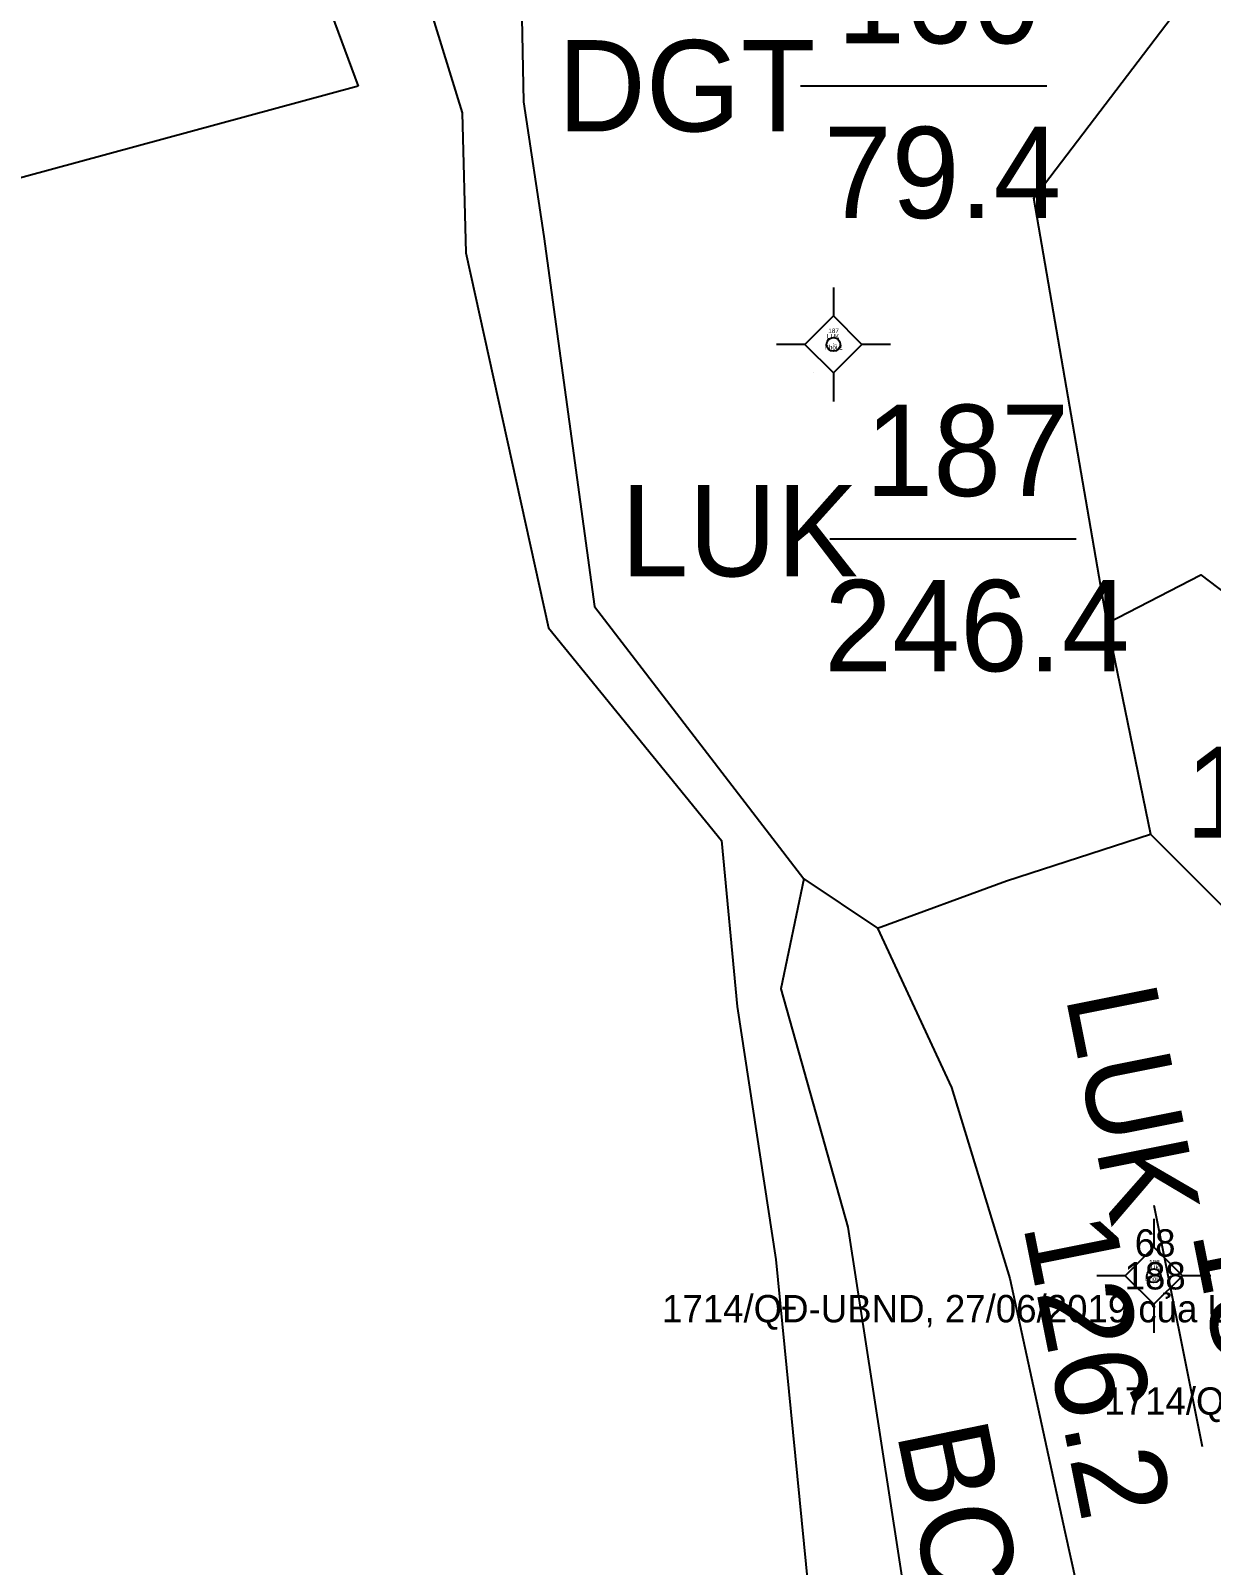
# Model space of a CAD drawing. Extents: x 550890 to 551618, y 1839259 to 1840146.
# Drawn here: x 551034.89 to 551060.75, y 1839587.3 to 1839620.93 of the extents above; entities that cross this region are included whole.
import ezdxf

# ---------------------------------------------------------------- set-up
doc = ezdxf.new("R2010")
doc.units = 0
for name, color, linetype in [('Level 10', 7, 'Continuous'), ('Level 11', 7, 'Continuous'), ('Level 13', 7, 'Continuous'), ('Level 15', 7, 'Continuous'), ('Level 2', 7, 'Continuous'), ('Level 20', 7, 'Continuous'), ('Level 31', 7, 'Continuous'), ('Level 33', 7, 'Continuous'), ('Level 4', 7, 'Continuous')]:
    doc.layers.add(name, color=color, linetype=linetype)

msp = doc.modelspace()

# ---------------------------------------------------------------- linework, layer by layer
at = {"layer": 'Level 10'}
for p, q in [((551058.47, 1839607.94), (551059.42, 1839603.32)), ((551051.82, 1839602.34), (551053.44, 1839601.26))]:
    msp.add_line(p, q, dxfattribs=at)
for points in [[(551058.47, 1839607.94), (551056.86, 1839617.26), (551059.87, 1839621.21)], [(551058.47, 1839607.94), (551060.52, 1839609), (551063.72, 1839606.57)], [(551053.44, 1839601.26), (551056.26, 1839602.3), (551059.42, 1839603.32)], [(551059.42, 1839603.32), (551061.21, 1839601.53), (551062.2, 1839600.33), (551062.57, 1839598.57)], [(551053.44, 1839601.26), (551055.06, 1839597.77), (551056.34, 1839593.58), (551057.54, 1839588.04), (551058.66, 1839582.98)]]:
    msp.add_lwpolyline(points, dxfattribs=at)
at = {"layer": 'Level 11'}
for p, q in [((551052.472, 1839615.302), (551052.472, 1839614.677)), ((551052.472, 1839614.677), (551051.847, 1839614.052)), ((551053.097, 1839614.052), (551052.472, 1839614.677)), ((551051.847, 1839614.052), (551051.222, 1839614.052)), ((551051.847, 1839614.052), (551052.472, 1839613.427)), ((551052.472, 1839613.427), (551053.097, 1839614.052)), ((551053.722, 1839614.052), (551053.097, 1839614.052)), ((551052.472, 1839613.427), (551052.472, 1839612.802)), ((551059.491, 1839594.892), (551059.491, 1839594.267)), ((551059.491, 1839594.267), (551058.866, 1839593.642)), ((551060.116, 1839593.642), (551059.491, 1839594.267)), ((551058.866, 1839593.642), (551058.241, 1839593.642)), ((551058.866, 1839593.642), (551059.491, 1839593.017)), ((551059.491, 1839593.017), (551060.116, 1839593.642)), ((551060.741, 1839593.642), (551060.116, 1839593.642)), ((551059.491, 1839593.017), (551059.491, 1839592.392))]:
    msp.add_line(p, q, dxfattribs=at)
for centre in [(551052.472, 1839614.052), (551059.491, 1839593.642)]:
    msp.add_circle(centre, 0.15, dxfattribs=at)
at = {"layer": 'Level 13'}
for p, q in [((551051.75, 1839619.72), (551057.15, 1839619.72)), ((551052.03, 1839613.43), (551052.03, 1839613.43)), ((551052.39, 1839609.79), (551057.79, 1839609.79)), ((551059.49, 1839595.19), (551060.55, 1839589.9)), ((551059.65, 1839593.21), (551059.65, 1839593.21))]:
    msp.add_line(p, q, dxfattribs=at)
at = {"layer": 'Level 31'}
for points in [[(551028.87, 1839670.83), (551030.41, 1839665.47), (551031.39, 1839661.15), (551032.01, 1839657.93), (551032.92, 1839649.42), (551034.96, 1839643.2), (551036.35, 1839639.89), (551038.5, 1839634.46), (551042.07, 1839626.49), (551044.34, 1839619.13), (551044.42, 1839616.06), (551046.23, 1839607.84), (551050.02, 1839603.18), (551050.36, 1839599.54), (551051.21, 1839594), (551052.85, 1839577.31)], [(551045.62, 1839622.32), (551045.68, 1839619.37), (551046.13, 1839616.42), (551047.24, 1839608.31), (551051.82, 1839602.34)], [(551051.82, 1839602.34), (551051.32, 1839599.93), (551052.79, 1839594.71), (551055.37, 1839577.95), (551056.48, 1839565.84)]]:
    msp.add_lwpolyline(points, dxfattribs=at)
at = {"layer": 'Level 33'}
for p, q in [((551036.55, 1839634.59), (551042.06, 1839619.71)), ((551042.06, 1839619.71), (551028.36, 1839615.99))]:
    msp.add_line(p, q, dxfattribs=at)

# ---------------------------------------------------------------- texts
at = {"layer": 'Level 13'}
for s, p in [('160', (551052.55, 1839620.65)), ('187', (551053.17, 1839610.73)), ('189', (551060.18, 1839603.24))]:
    msp.add_text(s, height=2, dxfattribs=at).set_placement(p)
msp.add_text('188', height=2, rotation=281.3214, dxfattribs=at).set_placement((551060.32, 1839594.59))
at = {"layer": 'Level 15'}
for s, p in [('LUK', (551052.33, 1839614.18)), ('187', (551052.36, 1839614.3)), ('Khối 2', (551052.28, 1839613.94)), ('.', (551052.46, 1839614.06)), ('188', (551059.39, 1839593.89)), ('Khối 2', (551059.3, 1839593.53)), ('LUK', (551059.35, 1839593.77)), ('.', (551059.48, 1839593.65))]:
    msp.add_text(s, height=0.1, dxfattribs=at).set_placement(p)
at = {"layer": 'Level 2'}
for s, p in [('DGT', (551046.43, 1839618.72)), ('LUK', (551047.81, 1839608.97))]:
    msp.add_text(s, height=2, dxfattribs=at).set_placement(p)
for s, rotation, p in [('LUK', 281.3214, (551057.55, 1839599.78)), ('BCS', 281.5585, (551053.85, 1839590.21))]:
    msp.add_text(s, height=2, rotation=rotation, dxfattribs=at).set_placement(p)
at = {"layer": 'Level 20'}
for s, p in [('68', (551059.073, 1839594.062)), ('188', (551058.851, 1839593.342)), ('1714/QĐ-UBND, 27/06/2019 của UBND huyện Hướng Hóa', (551048.716, 1839592.622)), ('1714/QĐ-UBND, 27/06/2019 của UBND huyện Hướng Hóa', (551058.407, 1839590.597))]:
    msp.add_text(s, height=0.6, dxfattribs=at).set_placement(p)
at = {"layer": 'Level 4'}
for s, p in [('79.4', (551052.26, 1839616.82)), ('246.4', (551052.27, 1839606.89))]:
    msp.add_text(s, height=2, dxfattribs=at).set_placement(p)
msp.add_text('126.2', height=2, rotation=281.3214, dxfattribs=at).set_placement((551056.62, 1839594.76))

doc.saveas('drawing.dxf')
